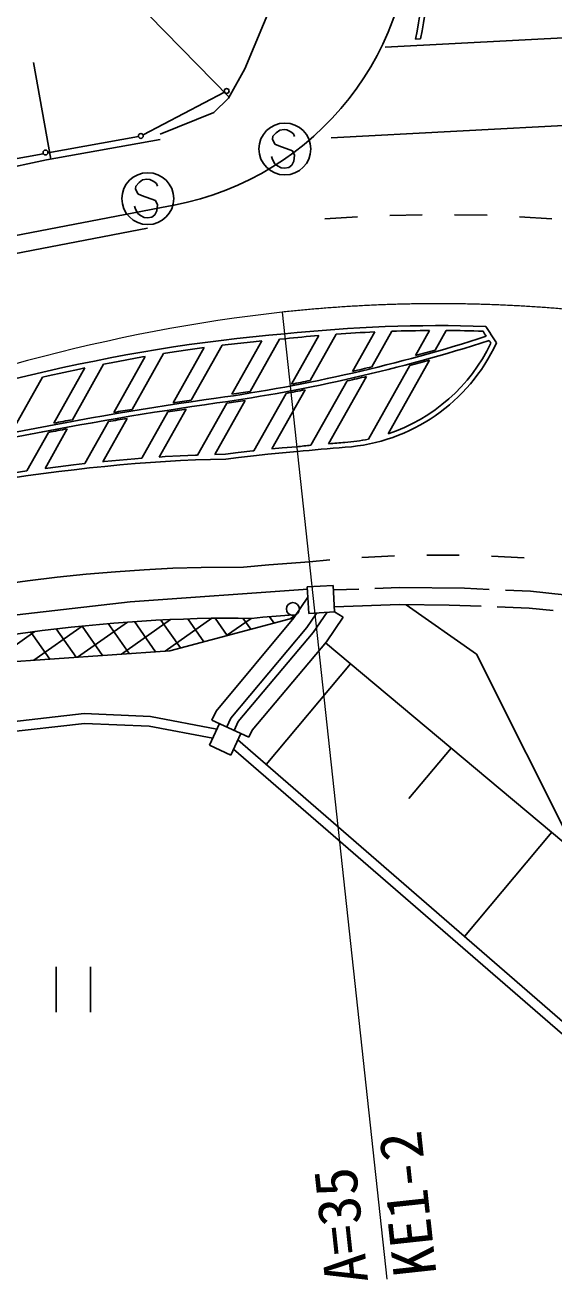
# Model space of a CAD drawing. Units: millimetres, scale not verified. Extents: x 40000 to 680000, y 20000 to 380000.
# Drawn here: x 469046 to 485352, y 273895 to 312601 of the extents above; entities that cross this region are included whole.
import ezdxf
from ezdxf.enums import TextEntityAlignment as Align

# ---------------------------------------------------------------- set-up
doc = ezdxf.new("R2010")
doc.units = ezdxf.units.MM
doc.header["$LTSCALE"] = 1000
doc.linetypes.add('CHAIN', pattern=[18.5, 12, -1.5, 3.5, -1.5])
for name, color, linetype, lineweight in [('M-BGD', 7, 'Continuous', 25), ('M-BMK', 2, 'CHAIN', 13), ('M-STR-HTXT', 7, 'Continuous', 13), ('M-STR-STRC', 7, 'Continuous', 25)]:
    doc.layers.add(name, color=color, linetype=linetype, lineweight=lineweight)
doc.styles.add('ＭＳ ゴシック', font='')
doc.styles.get('ＭＳ ゴシック').set_extended_font_data('MS Gothic')

msp = doc.modelspace()

# ---------------------------------------------------------------- linework, layer by layer
at = {"layer": 'M-BGD'}
for p, q in [((475337, 310374), (472370, 313422)), ((475824, 311247), (476689, 313321)), ((469838, 308469), (469307, 311443)), ((475322, 310347), (475824, 311247)), ((474861, 309909), (475322, 310347)), ((473210, 309239), (474861, 309909)), ((469702, 308445), (473211, 309071)), ((466714, 307813), (469702, 308445)), ((473466, 307014), (466890, 305758)), ((473466, 307014), (473639, 307047)), ((477763, 295201), (472286, 294816)), ((477763, 294951), (477331, 294318)), ((477744, 295269), (478543, 295317)), ((477793, 294456), (477744, 295269)), ((478543, 295317), (478592, 294504)), ((478574, 295177), (479334, 295204)), ((479833, 295222), (480593, 295249)), ((480593, 295249), (482592, 295228)), ((482592, 295228), (483360, 295193)), ((483860, 295171), (484627, 295136)), ((484627, 295136), (486376, 294954)), ((472286, 294816), (468141, 294330)), ((478592, 294657), (480587, 294729)), ((480587, 294729), (482121, 294711)), ((480792, 294721), (482962, 293196)), ((482121, 294711), (483105, 294674)), ((483605, 294655), (484588, 294617)), ((484588, 294617), (485335, 294541)), ((472202, 294186), (470663, 293105)), ((472214, 294187), (471780, 294153)), ((473531, 294265), (472016, 293199)), ((472647, 294217), (472214, 294187)), ((473067, 293273), (472415, 294201)), ((473078, 294243), (472647, 294217)), ((473507, 294264), (473078, 294243)), ((473839, 293391), (473235, 294250)), ((474802, 294302), (473368, 293294)), ((473933, 294281), (473507, 294264)), ((473513, 293304), (477334, 294322)), ((474357, 294294), (473933, 294281)), ((474560, 293582), (474067, 294285)), ((474779, 294302), (474357, 294294)), ((475199, 294306), (474779, 294302)), ((475282, 293774), (474910, 294303)), ((477331, 294318), (474934, 291434)), ((475616, 294305), (475199, 294306)), ((476016, 294300), (475259, 293768)), ((476030, 294300), (475616, 294305)), ((476003, 293965), (475765, 294303)), ((476381, 294334), (476030, 294300)), ((476783, 294370), (476381, 294334)), ((476724, 294157), (476586, 294353)), ((477184, 294401), (476783, 294370)), ((477397, 294415), (477184, 294401)), ((477397, 294415), (477215, 294287)), ((478041, 294471), (477730, 294015)), ((478592, 294504), (477793, 294456)), ((478357, 294490), (477929, 293864)), ((478342, 293582), (478858, 294337)), ((478592, 294504), (478858, 294337)), ((469351, 293893), (468029, 292964)), ((469131, 293865), (468683, 293804)), ((469577, 293923), (469131, 293865)), ((469805, 293044), (469220, 293876)), ((470809, 294063), (469311, 293010)), ((470021, 293976), (469577, 293923)), ((470620, 293102), (470007, 293975)), ((470463, 294026), (470021, 293976)), ((470904, 294073), (470463, 294026)), ((471436, 293159), (470801, 294062)), ((471343, 294115), (470904, 294073)), ((471780, 294153), (471343, 294115)), ((472251, 293216), (471603, 294138)), ((477730, 294015), (475389, 291227)), ((477929, 293864), (475616, 291123)), ((476043, 290853), (478342, 293582)), ((486043, 287070), (478310, 293545)), ((468034, 292920), (473513, 293304)), ((482962, 293196), (486043, 287070)), ((479077, 292903), (476476, 289796)), ((468273, 291072), (470864, 291362)), ((470864, 291362), (472908, 291278)), ((472908, 291278), (474961, 290883)), ((474934, 291434), (474809, 291161)), ((475943, 290633), (474809, 291161)), ((475389, 291227), (475263, 290950)), ((475616, 291123), (475489, 290844)), ((468318, 290775), (470875, 291061)), ((470875, 291061), (472873, 290979)), ((472873, 290979), (474830, 290602)), ((475040, 291053), (474731, 290388)), ((475387, 290082), (475697, 290747)), ((475943, 290633), (476043, 290853)), ((474731, 290388), (475387, 290082)), ((475605, 290552), (489323, 278648)), ((482184, 290302), (480883, 288748)), ((475474, 290269), (489158, 278395)), ((485290, 287701), (482597, 284485)), ((470009, 283557), (470009, 282157)), ((471059, 282157), (471059, 283557))]:
    msp.add_line(p, q, dxfattribs=at)
msp.add_circle((477304, 294590), 200, dxfattribs=at)
msp.add_arc((471951, 315887), 9000, 280.8145, 3.0057, dxfattribs=at)
at = {"layer": 'M-BMK'}
for p, q in [((474994, 303488), (474500, 303411)), ((475489, 303560), (474994, 303488)), ((475984, 303627), (475489, 303560)), ((476480, 303689), (475984, 303627)), ((476977, 303746), (476480, 303689)), ((473023, 303149), (472532, 303052)), ((473514, 303241), (473023, 303149)), ((474007, 303328), (473514, 303241)), ((474500, 303411), (474007, 303328)), ((471066, 302735), (470579, 302621)), ((471554, 302845), (471066, 302735)), ((472043, 302951), (471554, 302845)), ((472532, 303052), (472043, 302951)), ((469609, 302380), (469125, 302254)), ((470094, 302503), (469609, 302380)), ((470579, 302621), (470094, 302503)), ((469125, 302254), (468642, 302124))]:
    msp.add_line(p, q, dxfattribs=at)
msp.add_arc((481808, 259006), 45000, 61.1351, 96.1633, dxfattribs=at)
at = {"layer": 'M-STR-HTXT'}
msp.add_line((476977, 303746), (480198, 273919), dxfattribs=at)
at = {"layer": 'M-STR-STRC'}
for p, q in [((480145, 311918), (487785, 312319)), ((481086, 312167), (481240, 312175)), ((472683, 309216), (475195, 310534)), ((489724, 309717), (478489, 309127)), ((476792, 309281), (476689, 309170)), ((476897, 309356), (476792, 309281)), ((477030, 309383), (476897, 309356)), ((477122, 309370), (477030, 309383)), ((477238, 309312), (477122, 309370)), ((477326, 309252), (477238, 309312)), ((469748, 308660), (472542, 309168)), ((476689, 309170), (476677, 309079)), ((476677, 309079), (476745, 308933)), ((476745, 308933), (476866, 308875)), ((476866, 308875), (477292, 308725)), ((477353, 309163), (477326, 309252)), ((466773, 308120), (469607, 308635)), ((476679, 308459), (476648, 308547)), ((477292, 308725), (477357, 308587)), ((477357, 308587), (477333, 308405)), ((476747, 308317), (476679, 308459)), ((476829, 308259), (476747, 308317)), ((476946, 308199), (476829, 308259)), ((477043, 308185), (476946, 308199)), ((477177, 308208), (477043, 308185)), ((477276, 308285), (477177, 308208)), ((477333, 308405), (477276, 308285)), ((472566, 307748), (472463, 307637)), ((472671, 307823), (472566, 307748)), ((472804, 307850), (472671, 307823)), ((472896, 307837), (472804, 307850)), ((473012, 307779), (472896, 307837)), ((473100, 307719), (473012, 307779)), ((473127, 307630), (473100, 307719)), ((472463, 307637), (472451, 307546)), ((472451, 307546), (472519, 307401)), ((472519, 307401), (472640, 307342)), ((472640, 307342), (473066, 307192)), ((472453, 306927), (472422, 307015)), ((473066, 307192), (473131, 307054)), ((473131, 307054), (473107, 306872)), ((472521, 306785), (472453, 306927)), ((472603, 306726), (472521, 306785)), ((472720, 306666), (472603, 306726)), ((472817, 306652), (472720, 306666)), ((472951, 306676), (472817, 306652)), ((473050, 306753), (472951, 306676)), ((473107, 306872), (473050, 306753)), ((478293, 306626), (479292, 306690)), ((480290, 306732), (481291, 306753)), ((482289, 306753), (483291, 306733)), ((484288, 306691), (485288, 306629)), ((472825, 306332), (467020, 305223)), ((477051, 303075), (476560, 303033)), ((479828, 303136), (479144, 301920)), ((480356, 303157), (479739, 302060)), ((481516, 303180), (481080, 302405)), ((482032, 303180), (481692, 302576)), ((474109, 302745), (473620, 302672)), ((474599, 302813), (474109, 302745)), ((475125, 302729), (474172, 301033)), ((475089, 302875), (474599, 302813)), ((475579, 302933), (475089, 302875)), ((475596, 302784), (475125, 302729)), ((476347, 302862), (475420, 301213)), ((476070, 302986), (475579, 302933)), ((476085, 302836), (475596, 302784)), ((476890, 302911), (475986, 301302)), ((476560, 303033), (476070, 302986)), ((476347, 302862), (476085, 302836)), ((477064, 302925), (476890, 302911)), ((478102, 303025), (477259, 301526)), ((478642, 303067), (477839, 301639)), ((471669, 302334), (471183, 302239)), ((472156, 302426), (471669, 302334)), ((472748, 302378), (471779, 300653)), ((472643, 302512), (472156, 302426)), ((472669, 302365), (472183, 302278)), ((473317, 302472), (472348, 300748)), ((473132, 302595), (472643, 302512)), ((472748, 302378), (472669, 302365)), ((473620, 302672), (473132, 302595)), ((473643, 302524), (473317, 302472)), ((474568, 302657), (473608, 300948)), ((474131, 302596), (473643, 302524)), ((474568, 302657), (474131, 302596)), ((469727, 301927), (469244, 301815)), ((470212, 302035), (469727, 301927)), ((470886, 302025), (469930, 300323)), ((470697, 302139), (470212, 302035)), ((470728, 301992), (470244, 301889)), ((471468, 302142), (470506, 300430)), ((471183, 302239), (470697, 302139)), ((470886, 302025), (470728, 301992)), ((471697, 302187), (471468, 302142)), ((472183, 302278), (471697, 302187)), ((480909, 302100), (479632, 299829)), ((481519, 302267), (480241, 299993)), ((469578, 301739), (468643, 300075)), ((469244, 301815), (468761, 301699)), ((469761, 301781), (469578, 301739)), ((470244, 301889), (469761, 301781)), ((478979, 301626), (477862, 299640)), ((479572, 301763), (478406, 299689)), ((477099, 301242), (476104, 299471)), ((477678, 301352), (476652, 299527)), ((474017, 300757), (473185, 299277)), ((475265, 300938), (474367, 299340)), ((475830, 301024), (474893, 299357)), ((471621, 300373), (470892, 299075)), ((472191, 300469), (471441, 299133)), ((473452, 300671), (472647, 299239)), ((469770, 300039), (469102, 298851)), ((470347, 300146), (469661, 298927)), ((477427, 299595), (476975, 299558)), ((472428, 299222), (471958, 299182)), ((472647, 299239), (472428, 299222)), ((473365, 299289), (473185, 299277)), ((473832, 299315), (473365, 299289)), ((474298, 299337), (473832, 299315)), ((474367, 299340), (474298, 299337)), ((474768, 299204), (474305, 299187)), ((475234, 299216), (474768, 299204)), ((475223, 299366), (474893, 299357)), ((475613, 299415), (475223, 299366)), ((475631, 299266), (475234, 299216)), ((476068, 299467), (475613, 299415)), ((476084, 299318), (475631, 299266)), ((476104, 299471), (476068, 299467)), ((476536, 299366), (476084, 299318)), ((476988, 299408), (476536, 299366)), ((476975, 299558), (476652, 299527)), ((477439, 299446), (476988, 299408)), ((469102, 298851), (468644, 298784)), ((470087, 298830), (469614, 298769)), ((470068, 298979), (469661, 298927)), ((470542, 299036), (470068, 298979)), ((470559, 298887), (470087, 298830)), ((470892, 299075), (470542, 299036)), ((471031, 298940), (470559, 298887)), ((471501, 298989), (471031, 298940)), ((471487, 299138), (471441, 299133)), ((471958, 299182), (471487, 299138)), ((471971, 299033), (471501, 298989)), ((472440, 299073), (471971, 299033)), ((472908, 299108), (472440, 299073)), ((473374, 299139), (472908, 299108)), ((473840, 299166), (473374, 299139)), ((474305, 299187), (473840, 299166)), ((469140, 298705), (468666, 298636)), ((469614, 298769), (469140, 298705)), ((477811, 296041), (478438, 296103)), ((479434, 296180), (480434, 296231)), ((481432, 296254), (482434, 296251)), ((483432, 296220), (484432, 296163)), ((470934, 295662), (471831, 295740)), ((471831, 295740), (472721, 295802)), ((472721, 295802), (473604, 295847)), ((473604, 295847), (474479, 295874)), ((474479, 295874), (475776, 295880)), ((475776, 295880), (476560, 295954)), ((476560, 295954), (477811, 296041)), ((468208, 295331), (469122, 295457)), ((469122, 295457), (470031, 295567)), ((470031, 295567), (470934, 295662))]:
    msp.add_line(p, q, dxfattribs=at)
for centre, radius in [((475261, 310569), 75), ((477056, 308781), 800), ((472616, 309182), 75), ((469674, 308670), 75), ((472830, 307249), 800)]:
    msp.add_circle(centre, radius, dxfattribs=at)
for centre, radius, start, end in [((464970, 315338), 16425, 348.8691, 3.0057), ((464970, 315338), 16575, 348.9996, 3.0057), ((481808, 259006), 44325, 88.1316, 96.1633), ((481808, 259006), 44175, 92.5696, 94.1106), ((481808, 259006), 44175, 90.3797, 91.8846), ((481808, 259006), 44175, 88.2366, 89.7099), ((490895, 307919), 9075, 211.6292, 212.811), ((490895, 307919), 8925, 211.1128, 215.0014), ((467991, 350532), 49925, 278.0008, 287.8172), ((467991, 350532), 50075, 278.0008, 287.8648), ((481808, 259006), 44175, 94.8129, 96.1633), ((478523, 305139), 5575, 274.0728, 335.1897), ((478523, 305139), 5425, 288.4527, 334.2878), ((490895, 307919), 9075, 213.7937, 214.4503), ((467991, 350532), 49875, 285.2144, 285.9444), ((467991, 350532), 49875, 282.9214, 283.6238), ((467991, 350532), 50125, 284.9337, 285.6565), ((467991, 350532), 49875, 280.7089, 281.3877), ((467991, 350532), 50125, 282.6622, 283.3582), ((467991, 350532), 49875, 278.5662, 279.2243), ((467991, 350532), 50125, 280.4692, 281.1421), ((490508, 190334), 111848, 98.00081, 110.75728), ((490508, 190334), 111698, 98.00081, 110.7574), ((490508, 190334), 111898, 99.33968, 99.63539), ((490508, 190334), 111648, 98.49416, 98.78713), ((490508, 190334), 111898, 98.39479, 98.68672), ((467991, 350532), 50125, 278.344, 278.9968), ((490508, 190334), 111898, 100.29714, 100.597), ((490508, 190334), 111648, 99.44246, 99.73928), ((490508, 190334), 111648, 100.40352, 100.70449), ((481808, 259006), 40825, 95.5465, 96.1633), ((481808, 259006), 40825, 94.0728, 94.7801), ((478523, 305139), 5425, 274.0728, 281.7902), ((481808, 259006), 40675, 94.0728, 96.1633)]:
    msp.add_arc(centre, radius, start, end, dxfattribs=at)

# ---------------------------------------------------------------- texts
at = {"layer": 'M-STR-HTXT', "style": 'ＭＳ ゴシック'}
for s, p in [('KE1-2', (482126, 274120)), ('A=35', (480018, 273900))]:
    msp.add_text(s, height=1320, rotation=96.163, dxfattribs=at).set_placement(p, align=Align.BOTTOM_LEFT)

doc.saveas('drawing.dxf')
